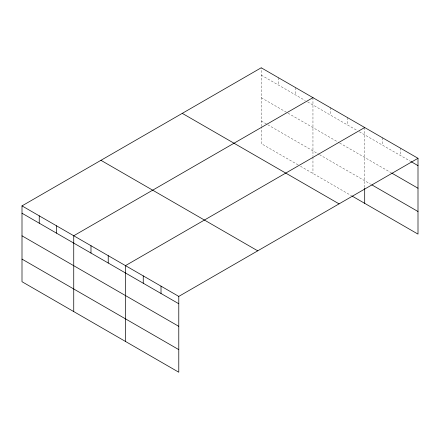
<?xml version="1.0" encoding="UTF-8"?>
<svg xmlns="http://www.w3.org/2000/svg" width="440" height="440" viewBox="0 0 440 440"><rect width="100%" height="100%" fill="white"/><g stroke="black" fill="none" stroke-linecap="round" stroke-linejoin="round"><path stroke-width="0.33" stroke-dasharray="2.2 1.65" d="M261.217 126.478L261.217 67.777M261.217 75.119L305.223 100.529M307.604 101.899L356.961 130.4M359.343 131.775L410.3 161.194M261.217 97.719L287.386 112.822M287.98 113.168L339.125 142.698M339.719 143.038L391.347 172.849M261.217 121L267.163 124.432M267.762 124.773L318.901 154.303M319.495 154.644L370.618 184.162M298.089 164.885L261.217 143.594L261.217 127.16M300.465 166.254L351.61 195.784M400.23 148.032L400.23 155.381M382.465 137.775L382.465 145.123M364.694 127.518L364.694 187.589M347.446 117.563L347.446 124.905M330.204 107.602L330.204 114.95M312.956 97.647L312.956 156.349M312.956 157.031L312.956 173.465M295.708 87.692L295.708 95.035M278.465 77.732L278.465 85.08"/><path stroke-width="0.66" d="M418 158.296L261.217 67.777L22 205.887L22 281.705L178.783 372.224L178.783 296.406L418 158.296L418 234.113L352.204 196.125M312.956 97.647L73.739 235.757L73.739 311.575M364.694 127.518L125.477 265.628L125.477 341.445M410.894 161.535L418 165.638M391.941 173.19L418 188.232M371.8 184.844L418 211.514M182.276 113.355L339.059 203.869M100.942 160.309L257.725 250.828M22 205.887L178.783 296.406M22 213.23L178.783 303.749M22 235.829L178.783 326.348M22 259.111L178.783 349.63M364.694 188.271L364.694 203.335M161.013 286.149L161.013 293.491M143.248 275.886L143.248 283.234M108.229 255.673L108.229 263.016M90.987 245.713L90.987 253.061M56.491 225.803L56.491 233.145M39.248 215.842L39.248 223.19"/></g></svg>
